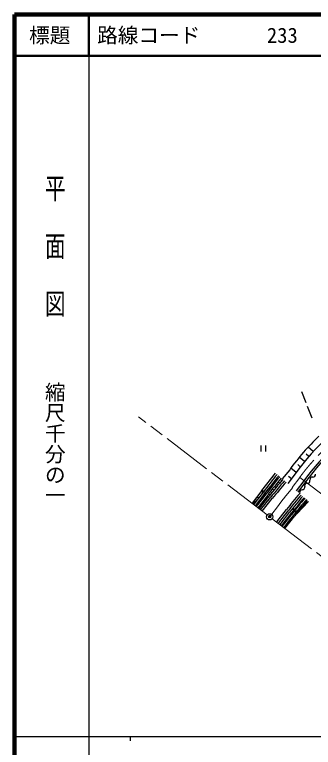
# Model space of a CAD drawing. Units: millimetres, scale not verified. Extents: x 40000 to 680000, y 20000 to 380000.
# Drawn here: x 40000 to 112403, y 202409 to 380000 of the extents above; entities that cross this region are included whole.
import ezdxf
from ezdxf.enums import TextEntityAlignment as Align

# ---------------------------------------------------------------- set-up
doc = ezdxf.new("R2010")
doc.units = ezdxf.units.MM
doc.header["$LTSCALE"] = 1000
doc.header["$PDMODE"] = 32
doc.header["$PDSIZE"] = 500
doc.linetypes.add('CHAIN', pattern=[18.5, 12, -1.5, 3.5, -1.5])
for name, color, linetype, lineweight in [('S-BGD', 7, 'Continuous', 25), ('S-BMK', 2, 'CHAIN', 13), ('S-BMK-SRVR', 3, 'Continuous', 25), ('S-STR-HTXT', 7, 'Continuous', 13), ('S-TTL', 2, 'Continuous', 140), ('S-TTL-BAND', 7, 'Continuous', 25), ('S-TTL-LINE', 7, 'Continuous', 50)]:
    doc.layers.add(name, color=color, linetype=linetype, lineweight=lineweight)
doc.layers.add('S-OTRS', color=6, linetype='Continuous')
doc.layers.add('S-TTL-TXT', color=7, linetype='Continuous')
doc.styles.add('@ＭＳ ゴシック', font='')
doc.styles.add('ＭＳ ゴシック', font='')
doc.styles.get('@ＭＳ ゴシック').set_extended_font_data('@MS Gothic')
doc.styles.get('ＭＳ ゴシック').set_extended_font_data('MS Gothic')

msp = doc.modelspace()

# ---------------------------------------------------------------- linework, layer by layer
at = {"layer": 'S-BGD'}
for p, q in [((110649, 285935), (109615, 288619)), ((112086, 282202), (111008, 285002)), ((99659, 275607), (99659, 274107)), ((100784, 275607), (100784, 274107)), ((112361, 274097), (111117, 275170)), ((110248, 271672), (109005, 272744)), ((111290, 272906), (110679, 273433)), ((108267, 269062), (106945, 270060)), ((109237, 270393), (108615, 270930)), ((99910, 264629), (103228, 268862)), ((106666, 269668), (104819, 267502)), ((107973, 268672), (106199, 266322)), ((104252, 266434), (104062, 266599)), ((104745, 266999), (104348, 267349)), ((107088, 267499), (106353, 268054)), ((110117, 267031), (108236, 264582)), ((110519, 266734), (108617, 264256)), ((99910, 264629), (97580, 261573)), ((102799, 264716), (102451, 265004)), ((103279, 265293), (103101, 265442)), ((103763, 265866), (103390, 266184)), ((100287, 264352), (97888, 261275)), ((100681, 264044), (98283, 260968)), ((100935, 263850), (98537, 260775)), ((101332, 263546), (98937, 260474)), ((99118, 262853), (98942, 262990)), ((99233, 260249), (101661, 263308)), ((99629, 259943), (102053, 262997)), ((100005, 264488), (100281, 264606)), ((100123, 264212), (100005, 264488)), ((100064, 264350), (100340, 264468)), ((100399, 264329), (100123, 264212)), ((100261, 264271), (100143, 264547)), ((100281, 264606), (100399, 264329)), ((101388, 262964), (101230, 263090)), ((101854, 263551), (101531, 263809)), ((102324, 264136), (102159, 264270)), ((97956, 261863), (98232, 261980)), ((98073, 261587), (97956, 261863)), ((98015, 261725), (98291, 261842)), ((98197, 261672), (98026, 261805)), ((98349, 261704), (98073, 261587)), ((98211, 261646), (98094, 261922)), ((98232, 261980), (98349, 261704)), ((98656, 262260), (98311, 262533)), ((99989, 261201), (99690, 261439)), ((100028, 259642), (102450, 262695)), ((100455, 261789), (100303, 261910)), ((100922, 262377), (100612, 262622)), ((111264, 261994), (108374, 259041)), ((109087, 261321), (109017, 261379)), ((109723, 262087), (109581, 262208)), ((110331, 261567), (110103, 261762)), ((99524, 260614), (99374, 260733)), ((103542, 257033), (105901, 260067)), ((103940, 256730), (106299, 259764)), ((104335, 256423), (106693, 259457)), ((106983, 259175), (107259, 259292)), ((107259, 259292), (107376, 259016)), ((108052, 259611), (107278, 260201)), ((108117, 259750), (107371, 260318)), ((107786, 259694), (107707, 259757)), ((108233, 259454), (108356, 259359)), ((108460, 260547), (108303, 260676)), ((109081, 260042), (108848, 260231)), ((109470, 260999), (109591, 260901)), ((104701, 256080), (107088, 259150)), ((104874, 255945), (106154, 257591)), ((105511, 255460), (107906, 258540)), ((106170, 257611), (106083, 257678)), ((106154, 257591), (107269, 259025)), ((106630, 258203), (106456, 258338)), ((106549, 257284), (107664, 258718)), ((106932, 258591), (106845, 258659)), ((107100, 258899), (106983, 259175)), ((107261, 257712), (107025, 257896)), ((107041, 259037), (107317, 259154)), ((107376, 259016), (107100, 258899)), ((107238, 258958), (107121, 259234)), ((107234, 258980), (107196, 259009)), ((107327, 258284), (107445, 258192)), ((107866, 258489), (107629, 258673)), ((108374, 259041), (108385, 259051)), ((105249, 256428), (105164, 256491)), ((105275, 255645), (106549, 257284)), ((105709, 257018), (105536, 257153)), ((105643, 256120), (105771, 256027)), ((106341, 256527), (106104, 256712)), ((106564, 257304), (106683, 257212))]:
    msp.add_line(p, q, dxfattribs=at)
msp.add_lwpolyline([(108601, 259656), (108442, 259307), (108005, 259506), (108165, 259856)], close=True, dxfattribs=at)
for centre, radius, start, end in [((150204, 239003), 51611, 117.40632, 144.90992), ((150004, 238752), 48894, 117.18375, 144.66417), ((150004, 238752), 48394, 117.19987, 144.67545), ((150204, 239003), 53253, 133.17569, 144.84218), ((176203, 207283), 94974, 139.84272, 143.0661), ((176203, 207283), 94474, 139.84463, 143.07148), ((112313, 268528), 625, 264.68879, 10.94899), ((176203, 207283), 94154, 139.84586, 143.07321), ((176203, 207283), 93654, 139.84781, 143.07594), ((174719, 205392), 93230, 138.3736, 141.59459), ((174719, 205392), 92730, 138.36763, 141.59459), ((174706, 205403), 92213, 138.36149, 141.58904), ((110905, 265799), 625, 89.34494, 195.60514), ((110970, 267046), 625, 264.68879, 10.94899), ((112197, 267284), 625, 84.68879, 190.94899), ((109692, 264220), 625, 89.34494, 195.60514), ((109699, 265470), 625, 269.34494, 15.60514), ((175219, 206157), 87814, 138.89673, 142.1269), ((175211, 206163), 87304, 138.89333, 142.12387), ((175211, 206163), 86804, 138.88994, 142.12387), ((175211, 206163), 86304, 138.88651, 142.12371), ((108488, 263883), 625, 355.46172, 15.60514), ((53049, 293513), 54801, 324.29204, 324.34979), ((175679, 206718), 86116, 139.36828, 142.59822), ((175679, 206718), 85616, 139.36762, 142.59822), ((175679, 206718), 85316, 139.36722, 142.59822)]:
    msp.add_arc(centre, radius, start, end, dxfattribs=at)
for p in [(100202, 264409), (98153, 261784), (107179, 259096)]:
    msp.add_point(p, dxfattribs=at)
at = {"layer": 'S-BMK'}
for p, q in [((101221, 258732), (70016, 282539)), ((107256, 265419), (109087, 267824)), ((104179, 261378), (101851, 258321)), ((102414, 257822), (133619, 234014))]:
    msp.add_line(p, q, dxfattribs=at)
for centre, radius, start, end in [((149431, 238288), 50000, 116.32033, 143.79185), ((175783, 206854), 90000, 139.48152, 142.71163)]:
    msp.add_arc(centre, radius, start, end, dxfattribs=at)
at = {"layer": 'S-BMK-SRVR'}
msp.add_circle((101818, 258277), 750, dxfattribs=at)
msp.add_circle((101818, 258277), 750, dxfattribs=at)
for p in [(101818, 258277), (101818, 258277), (101851, 258320)]:
    msp.add_point(p, dxfattribs=at)
at = {"layer": 'S-OTRS'}
msp.add_point((101802, 258330), dxfattribs=at)
at = {"layer": 'S-STR-HTXT'}
msp.add_line((109087, 267824), (127821, 253560), dxfattribs=at)
at = {"layer": 'S-TTL'}
for p, q in [((40000, 380000), (40000, 20000)), ((680000, 380000), (40000, 380000))]:
    msp.add_line(p, q, dxfattribs=at)
at = {"layer": 'S-TTL-BAND'}
for p, q in [((58000, 370000), (58000, 20000)), ((40000, 205000), (579000, 205000)), ((68000, 205000), (68000, 204000))]:
    msp.add_line(p, q, dxfattribs=at)
at = {"layer": 'S-TTL-LINE'}
for p, q in [((58000, 380000), (58000, 370000)), ((40000, 370000), (680000, 370000))]:
    msp.add_line(p, q, dxfattribs=at)

# ---------------------------------------------------------------- texts
at = {"layer": 'S-TTL-BAND', "style": '@ＭＳ ゴシック', "width": 1.4}
msp.add_text('平  面  図', height=3666, rotation=270, dxfattribs=at).set_placement((49777, 306475), align=Align.MIDDLE_RIGHT)
at = {"layer": 'S-TTL-BAND', "style": '@ＭＳ ゴシック'}
msp.add_text('縮尺千分の一', height=3666, rotation=270, dxfattribs=at).set_placement((49777, 261030), align=Align.MIDDLE_RIGHT)
at = {"layer": 'S-TTL-TXT', "style": 'ＭＳ ゴシック'}
msp.add_text('標題', height=3666, dxfattribs=at).set_placement((48500, 375000), align=Align.MIDDLE_CENTER)
for s, p in [('路線コード', (60000, 375000)), ('233', (101142, 375000))]:
    msp.add_text(s, height=3666, dxfattribs=at).set_placement(p, align=Align.MIDDLE_LEFT)

doc.saveas('drawing.dxf')
